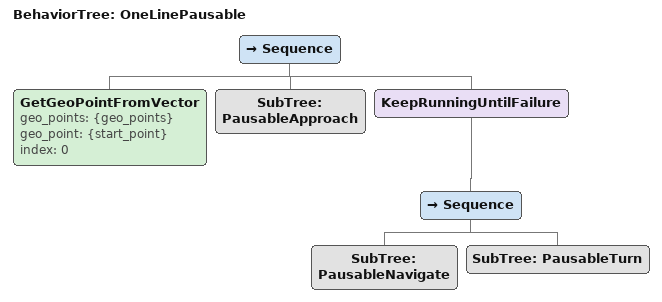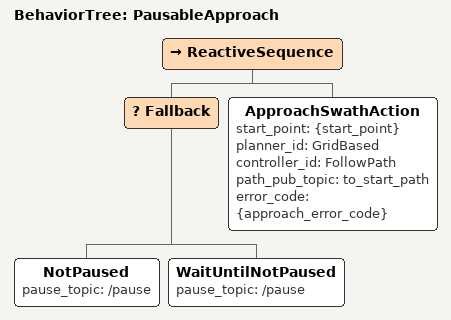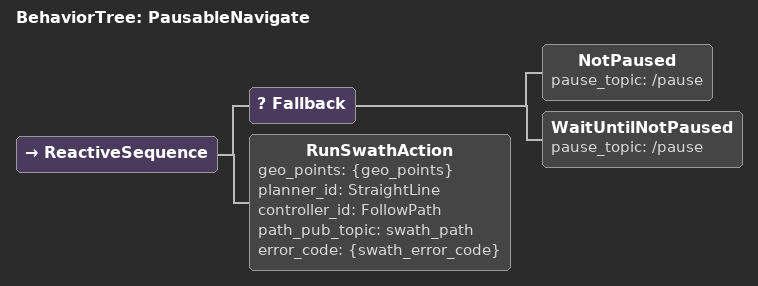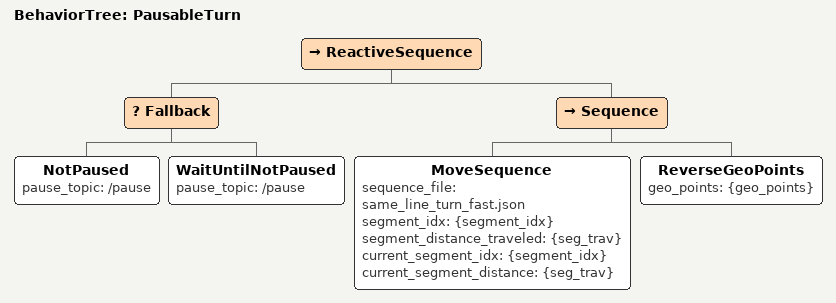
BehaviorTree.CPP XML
<root BTCPP_format="4" main_tree_to_execute="OneLinePausable">
  <BehaviorTree ID="OneLinePausable">
    <Sequence>
      <!-- Get start point (first geo_point) for initial approach -->
      <GetGeoPointFromVector geo_points="{geo_points}" geo_point="{start_point}" index="0"/>

      <!-- Initial approach to swath start (runs once) -->
      <SubTree ID="PausableApproach"/>

      <!-- Infinite loop: navigate -> turn -> reverse -> repeat -->
      <KeepRunningUntilFailure>
        <Sequence>
          <SubTree ID="PausableNavigate"/>
          <SubTree ID="PausableTurn"/>
        </Sequence>
      </KeepRunningUntilFailure>
    </Sequence>
  </BehaviorTree>

  <!-- Subtree: Approach with pause support -->
  <BehaviorTree ID="PausableApproach">
    <ReactiveSequence>
      <Fallback>
        <NotPaused pause_topic="/pause"/>
        <WaitUntilNotPaused pause_topic="/pause"/>
      </Fallback>
      <ApproachSwathAction start_point="{start_point}"
                           planner_id="GridBased"
                           controller_id="FollowPath"
                           path_pub_topic="to_start_path"
                           error_code="{approach_error_code}"/>
    </ReactiveSequence>
  </BehaviorTree>

  <!-- Subtree: Navigate swath with pause support -->
  <BehaviorTree ID="PausableNavigate">
    <ReactiveSequence>
      <Fallback>
        <NotPaused pause_topic="/pause"/>
        <WaitUntilNotPaused pause_topic="/pause"/>
      </Fallback>
      <RunSwathAction geo_points="{geo_points}"
                      planner_id="StraightLine"
                      controller_id="FollowPath"
                      path_pub_topic="swath_path"
                      error_code="{swath_error_code}"/>
    </ReactiveSequence>
  </BehaviorTree>

  <!-- Subtree: Turn 180 and reverse geo_points with pause support -->
  <BehaviorTree ID="PausableTurn">
    <ReactiveSequence>
      <Fallback>
        <NotPaused pause_topic="/pause"/>
        <WaitUntilNotPaused pause_topic="/pause"/>
      </Fallback>
      <Sequence>
        <MoveSequence sequence_file="same_line_turn_fast.json"
                      segment_idx="{segment_idx}"
                      segment_distance_traveled="{seg_trav}"
                      current_segment_idx="{segment_idx}"
                      current_segment_distance="{seg_trav}"/>
        <ReverseGeoPoints geo_points="{geo_points}"/>
      </Sequence>
    </ReactiveSequence>
  </BehaviorTree>
</root>
